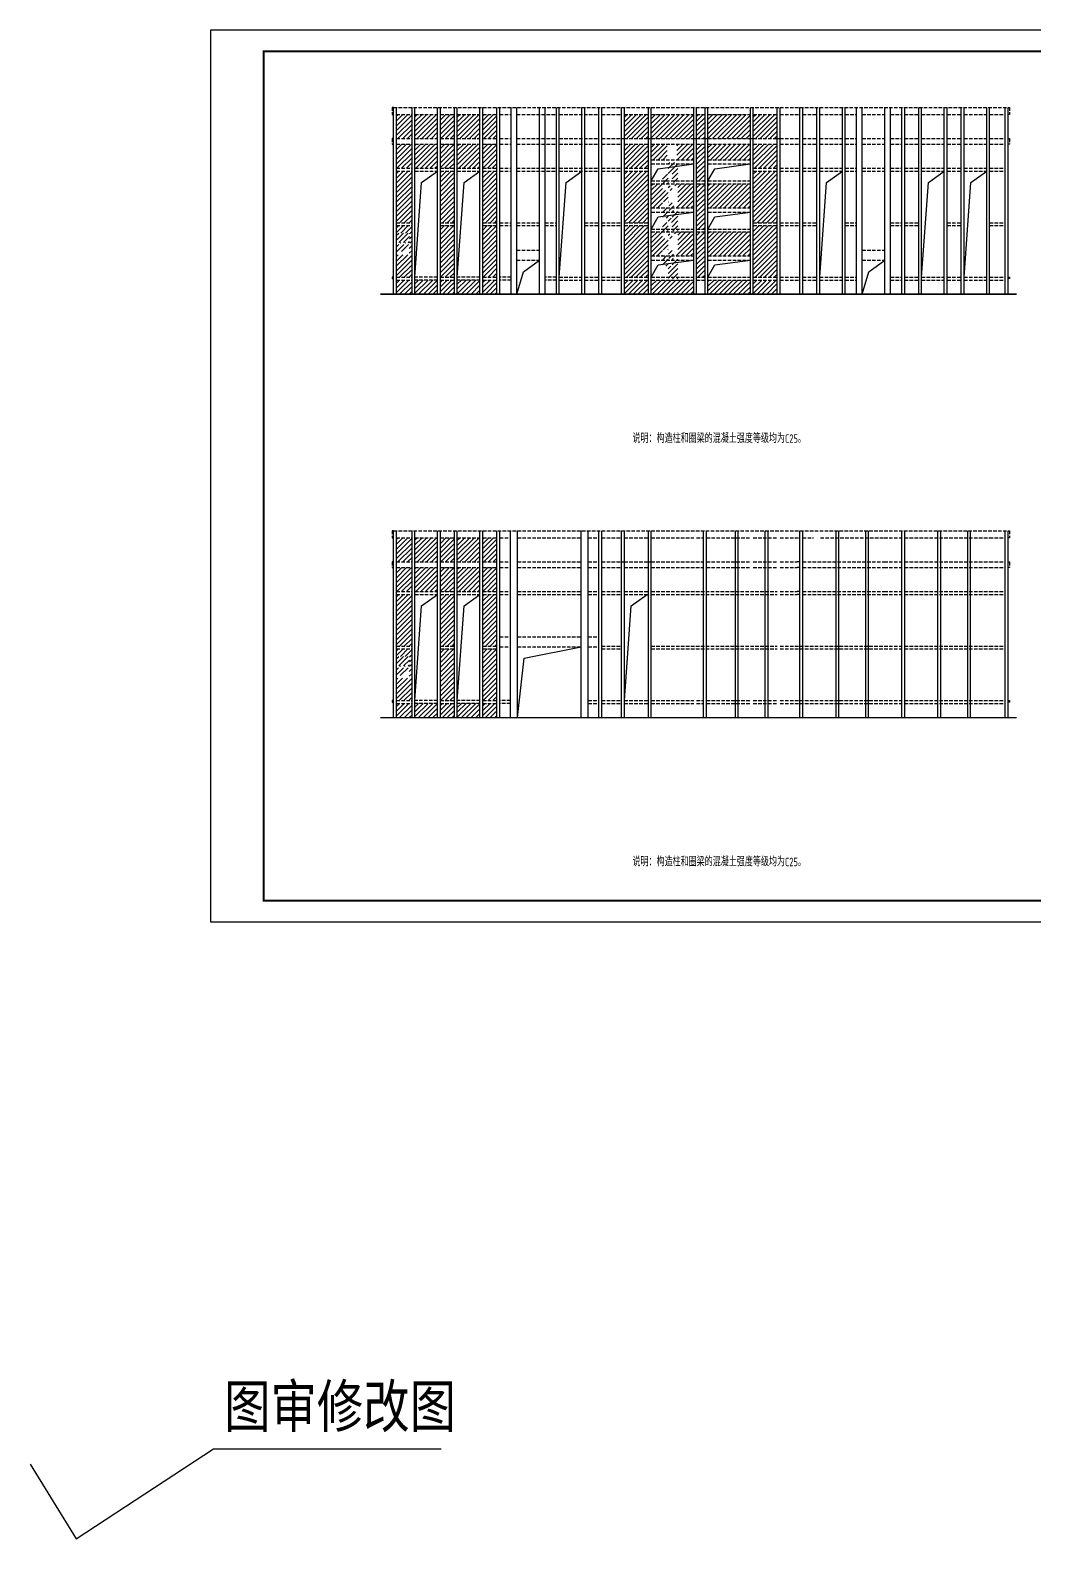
# Model space of a CAD drawing. Extents: x 32461 to 372567, y -698896 to 182569.
# Drawn here: x 193211 to 264177, y -405554 to -298980 of the extents above; entities that cross this region are included whole.
import ezdxf

# ---------------------------------------------------------------- set-up
doc = ezdxf.new("R2010")
doc.units = 0
doc.header["$LTSCALE"] = 1000
doc.header["$MEASUREMENT"] = 0
doc.linetypes.add('DASH', pattern=[0.35, 0.25, -0.1])
for name, color, linetype in [('3T_BAR', 7, 'CONTINUOUS'), ('PUB_HATCH', 8, 'CONTINUOUS'), ('PUB_TITLE', 4, 'CONTINUOUS'), ('QL', 4, 'CONTINUOUS'), ('TEXT', 7, 'CONTINUOUS'), ('图审改图', 114, 'CONTINUOUS'), ('基础堆坡线', 97, 'CONTINUOUS')]:
    doc.layers.add(name, color=color, linetype=linetype)
doc.styles.add('-黑体', font='simhei.ttf')
doc.styles.add('TSSD_DIMENSION', font='Tssdeng.shx', dxfattribs={"width": 0.8, "bigfont": 'hztxt.shx'})
pattern_1 = [(45, (129990.46, 12046.8), (-168.3798, 168.3798), [])]
pattern_2 = [(45, (129990.46, 41955.06), (-168.3798, 168.3798), [])]

msp = doc.modelspace()

# ---------------------------------------------------------------- hatches: boundary and pattern name
at = {"layer": 'PUB_HATCH'}
h = msp.add_hatch(dxfattribs=at)
h.set_pattern_fill('ANSI31', color=256, scale=150, style=0)
h.set_pattern_definition(pattern_2)
h.paths.add_polyline_path([(220383.7, -304930.8), (220383.7, -306630.8), (221983.7, -306630.8), (221983.7, -304930.8), (221698.8, -304930.8), (221698.8, -305549.4, -1), (221698.8, -305609.4, -1), (221698.8, -305549.4), (221698.8, -304930.8)])
h.paths.add_polyline_path([(221983.7, -307030.8), (220383.7, -307030.8), (220383.7, -308730.8), (221983.7, -308730.8)])
h.paths.add_polyline_path([(220383.7, -316630.8), (220383.7, -317630.8), (221983.7, -317630.8), (221983.7, -316630.8)])
h.paths.add_polyline_path([(222183.7, -316630.8), (222183.7, -317630.8), (223183.2, -317630.8), (223183.2, -316630.8)])
h.paths.add_polyline_path([(223183.2, -312780.8), (222183.7, -312780.8), (222183.7, -316430.8), (223183.2, -316430.8)])
h.paths.add_polyline_path([(223183.2, -308930.8), (222183.7, -308930.8), (222183.7, -311241.4), (222546.1, -311241.4), (222546.1, -312580.8), (223183.2, -312580.8)])
h.paths.add_polyline_path([(222183.7, -312580.8), (222546.1, -312580.8), (222546.1, -311241.4), (222183.7, -311241.4)], flags=17)
h.paths.add_polyline_path([(223183.2, -307030.8), (222183.7, -307030.8), (222183.7, -308730.8), (223183.2, -308730.8)])
h.paths.add_polyline_path([(222183.7, -306630.8), (223183.2, -306630.8), (223183.2, -304930.8), (222183.7, -304930.8)])
h.paths.add_polyline_path([(223383.2, -304930.8), (223383.2, -306630.8), (224983.2, -306630.8), (224983.2, -304930.8)])
h.paths.add_polyline_path([(223383.2, -307030.8), (223383.2, -308730.8), (224983.2, -308730.8), (224983.2, -307030.8)])
h.paths.add_polyline_path([(223383.2, -316630.8), (223383.2, -317630.8), (224983.2, -317630.8), (224983.2, -316630.8)])
h.paths.add_polyline_path([(225183.2, -317630.8), (226183.5, -317630.8), (226183.5, -316630.8), (225183.2, -316630.8)])
h.paths.add_polyline_path([(226183.5, -312780.8), (225183.2, -312780.8), (225183.2, -316430.8), (226183.5, -316430.8)])
h.paths.add_polyline_path([(225183.2, -312580.8), (226183.5, -312580.8), (226183.5, -308930.8), (225183.2, -308930.8)])
h.paths.add_polyline_path([(226183.5, -307030.8), (225183.2, -307030.8), (225183.2, -308730.8), (226183.5, -308730.8)])
h.paths.add_polyline_path([(226183.5, -304930.8), (225183.2, -304930.8), (225183.2, -306630.8), (226183.5, -306630.8)])
h.paths.add_polyline_path([(219083.5, -316630.8), (219083.5, -317630.8), (220183.7, -317630.8), (220183.7, -316630.8)])
h = msp.add_hatch(dxfattribs=at)
h.set_pattern_fill('ANSI31', color=256, scale=150, style=0)
h.set_pattern_definition(pattern_2)
h.paths.add_polyline_path([(220183.7, -304930.8), (219083.5, -304930.8), (219083.5, -306630.8), (220183.7, -306630.8)])
h.paths.add_polyline_path([(219083.5, -308730.8), (220183.7, -308730.8), (220183.7, -307030.8), (219083.5, -307030.8)])
h.paths.add_polyline_path([(220183.7, -308930.8), (219083.5, -308930.8), (219083.5, -312580.8), (220183.7, -312580.8)])
h.paths.add_polyline_path([(219089.5, -313984), (220002.7, -313984), (220002.7, -313314.7), (219089.5, -313314.7)])
h = msp.add_hatch(dxfattribs=at)
h.set_pattern_fill('ANSI31', color=256, scale=150, style=0)
h.set_pattern_definition([(45, (-19001, 249.28), (-168.3798, 168.3798), [])])
h.paths.add_polyline_path([(220183.7, -312780.8), (219083.5, -312780.8), (219083.5, -316430.8), (220183.7, -316430.8)])
edge = h.paths.add_edge_path()
edge.add_line((220291, -314022.5), (219988.7, -314022.5))
edge.add_arc((220291, -314022.5), 30, 0, 180)
edge.add_arc((220291, -314022.5), 30, 180, 360)
edge.add_line((219988.7, -314022.5), (219201.1, -314022.5))
edge.add_line((219089.5, -313984), (220002.7, -313984))
edge.add_line((220002.7, -313984), (220002.7, -313314.7))
edge.add_line((220002.7, -313314.7), (219089.5, -313314.7))
edge.add_line((219089.5, -313314.7), (219089.5, -313984))
edge.add_line((219102, -314841.3), (219987.2, -314841.3))
edge.add_line((219987.2, -314841.3), (219987.2, -314112.4))
edge.add_line((219987.2, -314112.4), (219102, -314112.4))
edge.add_line((219102, -314112.4), (219102, -314841.3))
h = msp.add_hatch(dxfattribs=at)
h.set_pattern_fill('ANSI31', color=256, scale=150, style=0)
h.set_pattern_definition(pattern_1)
h.paths.add_polyline_path([(220383.7, -334839.1), (220383.7, -336539.1), (221983.7, -336539.1), (221983.7, -334839.1), (221698.8, -334839.1), (221698.8, -335457.7, -1), (221698.8, -335517.7, -1), (221698.8, -335457.7), (221698.8, -334839.1)])
h.paths.add_polyline_path([(221983.7, -336939.1), (220383.7, -336939.1), (220383.7, -338639.1), (221983.7, -338639.1)])
h.paths.add_polyline_path([(220383.7, -346539.1), (220383.7, -347539.1), (221983.7, -347539.1), (221983.7, -346539.1)])
h.paths.add_polyline_path([(222183.7, -346539.1), (222183.7, -347539.1), (223183.2, -347539.1), (223183.2, -346539.1)])
h.paths.add_polyline_path([(223183.2, -342689.1), (222183.7, -342689.1), (222183.7, -346339.1), (223183.2, -346339.1)])
h.paths.add_polyline_path([(223183.2, -338839.1), (222183.7, -338839.1), (222183.7, -341149.7), (222546.1, -341149.7), (222546.1, -342489.1), (223183.2, -342489.1)])
h.paths.add_polyline_path([(222183.7, -342489.1), (222546.1, -342489.1), (222546.1, -341149.7), (222183.7, -341149.7)], flags=17)
h.paths.add_polyline_path([(223183.2, -336939.1), (222183.7, -336939.1), (222183.7, -338639.1), (223183.2, -338639.1)])
h.paths.add_polyline_path([(222183.7, -336539.1), (223183.2, -336539.1), (223183.2, -334839.1), (222183.7, -334839.1)])
h.paths.add_polyline_path([(223383.2, -334839.1), (223383.2, -336539.1), (224983.2, -336539.1), (224983.2, -334839.1)])
h.paths.add_polyline_path([(223383.2, -336939.1), (223383.2, -338639.1), (224983.2, -338639.1), (224983.2, -336939.1)])
h.paths.add_polyline_path([(223383.2, -346539.1), (223383.2, -347539.1), (224983.2, -347539.1), (224983.2, -346539.1)])
h.paths.add_polyline_path([(225183.2, -347539.1), (226183.5, -347539.1), (226183.5, -346539.1), (225183.2, -346539.1)])
h.paths.add_polyline_path([(226183.5, -342689.1), (225183.2, -342689.1), (225183.2, -346339.1), (226183.5, -346339.1)])
h.paths.add_polyline_path([(225183.2, -342489.1), (226183.5, -342489.1), (226183.5, -338839.1), (225183.2, -338839.1)])
h.paths.add_polyline_path([(226183.5, -336939.1), (225183.2, -336939.1), (225183.2, -338639.1), (226183.5, -338639.1)])
h.paths.add_polyline_path([(226183.5, -334839.1), (225183.2, -334839.1), (225183.2, -336539.1), (226183.5, -336539.1)])
h.paths.add_polyline_path([(219083.5, -346539.1), (219083.5, -347539.1), (220183.7, -347539.1), (220183.7, -346539.1)])
h = msp.add_hatch(dxfattribs=at)
h.set_pattern_fill('ANSI31', color=256, scale=150, style=0)
h.set_pattern_definition(pattern_1)
h.paths.add_polyline_path([(220183.7, -334839.1), (219083.5, -334839.1), (219083.5, -336539.1), (220183.7, -336539.1)])
h.paths.add_polyline_path([(219083.5, -338639.1), (220183.7, -338639.1), (220183.7, -336939.1), (219083.5, -336939.1)])
h.paths.add_polyline_path([(220183.7, -338839.1), (219083.5, -338839.1), (219083.5, -342489.1), (220183.7, -342489.1)])
h.paths.add_polyline_path([(219089.5, -343892.3), (220002.7, -343892.3), (220002.7, -343222.9), (219089.5, -343222.9)])
h = msp.add_hatch(dxfattribs=at)
h.set_pattern_fill('ANSI31', color=256, scale=150, style=0)
h.set_pattern_definition([(45, (-19001, 0), (-168.3798, 168.3798), [])])
h.paths.add_polyline_path([(220183.7, -342689.1), (219083.5, -342689.1), (219083.5, -346339.1), (220183.7, -346339.1)])
edge = h.paths.add_edge_path()
edge.add_line((220291, -343930.7), (219988.7, -343930.7))
edge.add_arc((220291, -343930.7), 30, 0, 180)
edge.add_arc((220291, -343930.7), 30, 180, 360)
edge.add_line((219988.7, -343930.7), (219201.1, -343930.7))
edge.add_line((219089.5, -343892.3), (220002.7, -343892.3))
edge.add_line((220002.7, -343892.3), (220002.7, -343222.9))
edge.add_line((220002.7, -343222.9), (219089.5, -343222.9))
edge.add_line((219089.5, -343222.9), (219089.5, -343892.3))
edge.add_line((219102, -344749.6), (219987.2, -344749.6))
edge.add_line((219987.2, -344749.6), (219987.2, -344020.7))
edge.add_line((219987.2, -344020.7), (219102, -344020.7))
edge.add_line((219102, -344020.7), (219102, -344749.6))
at = {"layer": '基础堆坡线'}
h = msp.add_hatch(dxfattribs=at)
h.set_pattern_fill('ANSI31', color=256, scale=150, style=0)
h.set_pattern_definition(pattern_2)
h.paths.add_polyline_path([(236883.5, -304930.8), (235183.5, -304930.8), (235183.5, -306630.8), (236883.5, -306630.8)])
h.paths.add_polyline_path([(236883.5, -308730.8), (236883.5, -307030.8), (235183.5, -307030.8), (235183.5, -308730.8)])
h.paths.add_polyline_path([(235183.5, -312580.8), (236883.5, -312580.8), (236883.5, -308930.8), (235183.5, -308930.8)])
h.paths.add_polyline_path([(236883.5, -312780.8), (235183.5, -312780.8), (235183.5, -316430.8), (236883.5, -316430.8)])
h.paths.add_polyline_path([(235183.5, -316630.8), (235183.5, -317630.8), (236883.5, -317630.8), (236883.5, -316630.8)])
h.paths.add_polyline_path([(237083.5, -316630.8), (237083.5, -317630.8), (240083.5, -317630.8), (240083.5, -316630.8)])
h.paths.add_polyline_path([(241083.5, -316630.8), (241083.5, -317630.8), (244083.5, -317630.8), (244083.5, -316630.8)])
h.paths.add_polyline_path([(244283.5, -316630.8), (244283.5, -317630.8), (245983.5, -317630.8), (245983.5, -316630.8)])
h.paths.add_polyline_path([(245983.5, -312780.8), (244283.5, -312780.8), (244283.5, -316430.8), (245983.5, -316430.8)])
h.paths.add_polyline_path([(245983.5, -308930.8), (244283.5, -308930.8), (244283.5, -312580.8), (245983.5, -312580.8)])
h.paths.add_polyline_path([(245983.5, -308730.8), (245983.5, -307030.8), (244283.5, -307030.8), (244283.5, -308730.8)])
h.paths.add_polyline_path([(245983.5, -306630.8), (245983.5, -304930.8), (244283.5, -304930.8), (244283.5, -306630.8)])
h.paths.add_polyline_path([(244083.5, -306630.8), (244083.5, -304930.8), (241083.5, -304930.8), (241083.5, -306630.8)])
h.paths.add_polyline_path([(240283.5, -306630.8), (240883.5, -306630.8), (240883.5, -304930.8), (240283.5, -304930.8)])
h.paths.add_polyline_path([(237083.5, -304930.8), (237083.5, -306630.8), (240083.5, -306630.8), (240083.5, -304930.8)])
h.paths.add_polyline_path([(237083.5, -307030.8), (237083.5, -308130.8), (240083.5, -308130.8), (240083.5, -307030.8)])
h.paths.add_polyline_path([(241083.5, -307030.8), (241083.5, -308130.8), (244083.5, -308130.8), (244083.5, -307030.8)])
h.paths.add_polyline_path([(240283.5, -309630.8), (240883.5, -309630.8), (240883.5, -307030.8), (240283.5, -307030.8)])
h.paths.add_polyline_path([(240283.5, -313030.8), (240883.5, -313030.8), (240883.5, -309830.8), (240283.5, -309830.8)])
h.paths.add_polyline_path([(244083.5, -311530.8), (244083.5, -309830.8), (241083.5, -309830.8), (241083.5, -311530.8)])
h.paths.add_polyline_path([(240083.5, -311530.8), (240083.5, -309830.8), (237083.5, -309830.8), (237083.5, -311530.8)])
h.paths.add_polyline_path([(240283.5, -316430.8), (240883.5, -316430.8), (240883.5, -313230.8), (240283.5, -313230.8)])
h.paths.add_polyline_path([(244083.5, -314930.8), (244083.5, -313230.8), (241083.5, -313230.8), (241083.5, -314930.8)])
h.paths.add_polyline_path([(240083.5, -314930.8), (240083.5, -313230.8), (237083.5, -313230.8), (237083.5, -314930.8)])
edge = h.paths.add_edge_path()
edge.add_line((238282.2, -316543.3), (238282.2, -315118.3))
edge.add_line((238282.2, -315118.3), (238957.2, -315118.3))
edge.add_line((238957.2, -315118.3), (238957.2, -316543.3))
edge.add_line((238957.2, -316543.3), (238282.2, -316543.3))
edge.add_line((237881, -315656.2), (237881, -314505.5))
edge.add_line((237881, -314505.5), (238556, -314505.5))
edge.add_line((238556, -314505.5), (238556, -315656.2))
edge.add_line((238556, -315656.2), (237881, -315656.2))
edge.add_line((238282.2, -314793.3), (238282.2, -313368.3))
edge.add_line((238282.2, -313368.3), (238957.2, -313368.3))
edge.add_line((238957.2, -313368.3), (238957.2, -314793.3))
edge.add_line((238957.2, -314793.3), (238282.2, -314793.3))
edge.add_line((237881, -313706.2), (237881, -312555.5))
edge.add_line((237881, -312555.5), (238556, -312555.5))
edge.add_line((238556, -312555.5), (238556, -313706.2))
edge.add_line((238556, -313706.2), (237881, -313706.2))
edge.add_line((238282.2, -313143.3), (238282.2, -311718.3))
edge.add_line((238282.2, -311718.3), (238957.2, -311718.3))
edge.add_line((238957.2, -311718.3), (238957.2, -313143.3))
edge.add_line((238957.2, -313143.3), (238282.2, -313143.3))
edge.add_line((237881, -312256.2), (237881, -311105.5))
edge.add_line((237881, -311105.5), (238556, -311105.5))
edge.add_line((238556, -311105.5), (238556, -312256.2))
edge.add_line((238556, -312256.2), (237881, -312256.2))
edge.add_line((238282.2, -311393.3), (238282.2, -309968.3))
edge.add_line((238282.2, -309968.3), (238957.2, -309968.3))
edge.add_line((238957.2, -309968.3), (238957.2, -311393.3))
edge.add_line((238957.2, -311393.3), (238282.2, -311393.3))
edge.add_line((237881, -310306.2), (237881, -309155.5))
edge.add_line((237881, -309155.5), (238556, -309155.5))
edge.add_line((238556, -309155.5), (238556, -310306.2))
edge.add_line((238556, -310306.2), (237881, -310306.2))
edge.add_line((238282.2, -309743.3), (238282.2, -308318.3))
edge.add_line((238282.2, -308318.3), (238957.2, -308318.3))
edge.add_line((238957.2, -308318.3), (238957.2, -309743.3))
edge.add_line((238957.2, -309743.3), (238282.2, -309743.3))
edge.add_line((238214.7, -308151.2), (238214.7, -307000.5))
edge.add_line((238214.7, -307000.5), (238889.7, -307000.5))
edge.add_line((238889.7, -307000.5), (238889.7, -308151.2))
edge.add_line((238889.7, -308151.2), (238214.7, -308151.2))

# ---------------------------------------------------------------- linework, layer by layer
at = {"layer": '3T_BAR'}
for p, q in [((218883.5, -317630.8), (218883.5, -304430.8)), ((219083.5, -317630.8), (219083.5, -304430.8)), ((220183.7, -317630.8), (220183.7, -304430.8)), ((220383.7, -317630.8), (220383.7, -304430.8)), ((221983.7, -317630.8), (221983.7, -304430.8)), ((222183.7, -317630.8), (222183.7, -304430.8)), ((223183.2, -317630.8), (223183.2, -304430.8)), ((223383.2, -317630.8), (223383.2, -304430.8)), ((224983.2, -317630.8), (224983.2, -304430.8)), ((225183.2, -317630.8), (225183.2, -304430.8)), ((226183.5, -317630.8), (226183.5, -304430.8)), ((226383.5, -317630.8), (226383.5, -304430.8)), ((227183.7, -317630.8), (227183.7, -304430.8)), ((227583.7, -317630.8), (227583.7, -304430.8)), ((229183.7, -317630.8), (229183.7, -304430.8)), ((229583.7, -317630.8), (229583.7, -304430.8)), ((230383.2, -317630.8), (230383.2, -304430.8)), ((230583.2, -317630.8), (230583.2, -304430.8)), ((232183.2, -317630.8), (232183.2, -304430.8)), ((232383.2, -317630.8), (232383.2, -304430.8)), ((233383.5, -317630.8), (233383.5, -304430.8)), ((233583.5, -317630.8), (233583.5, -304430.8)), ((234983.5, -317630.8), (234983.5, -304430.8)), ((235183.5, -317630.8), (235183.5, -304430.8)), ((236883.5, -317630.8), (236883.5, -304430.8)), ((237083.5, -317630.8), (237083.5, -304430.8)), ((240083.5, -317630.8), (240083.5, -304430.8)), ((240283.5, -317630.8), (240283.5, -304430.8)), ((240883.5, -317630.8), (240883.5, -304430.8)), ((241083.5, -317630.8), (241083.5, -304430.8)), ((244083.5, -317630.8), (244083.5, -304430.8)), ((244283.5, -317630.8), (244283.5, -304430.8)), ((245983.5, -317630.8), (245983.5, -304430.8)), ((246183.5, -317630.8), (246183.5, -304430.8)), ((247583.5, -317630.8), (247583.5, -304430.8)), ((247783.5, -317630.8), (247783.5, -304430.8)), ((248783.7, -317630.8), (248783.7, -304430.8)), ((248983.7, -317630.8), (248983.7, -304430.8)), ((250583.7, -317630.8), (250583.7, -304430.8)), ((250783.7, -317630.8), (250783.7, -304430.8)), ((251583.2, -317630.8), (251583.2, -304430.8)), ((251983.2, -317630.8), (251983.2, -304430.8)), ((253583.2, -317630.8), (253583.2, -304430.8)), ((253983.2, -317630.8), (253983.2, -304430.8)), ((254783.5, -317630.8), (254783.5, -304430.8)), ((254983.5, -317630.8), (254983.5, -304430.8)), ((255983.7, -317630.8), (255983.7, -304430.8)), ((256183.7, -317630.8), (256183.7, -304430.8)), ((257783.7, -317630.8), (257783.7, -304430.8)), ((257983.7, -317630.8), (257983.7, -304430.8)), ((258983.2, -317630.8), (258983.2, -304430.8)), ((259183.2, -317630.8), (259183.2, -304430.8)), ((260783.2, -317630.8), (260783.2, -304430.8)), ((260983.2, -317630.8), (260983.2, -304430.8)), ((262083.5, -317630.8), (262083.5, -304430.8)), ((262283.5, -317630.8), (262283.5, -304430.8)), ((234983.5, -306630.8), (235183.5, -306630.8)), ((236883.5, -306630.8), (237083.5, -306630.8)), ((240083.5, -306630.8), (240283.5, -306630.8)), ((240883.5, -306630.8), (241083.5, -306630.8)), ((244083.5, -306630.8), (244283.5, -306630.8)), ((245983.5, -306630.8), (246183.5, -306630.8)), ((218883.5, -347539.1), (218883.5, -334339.1)), ((219083.5, -347539.1), (219083.5, -334339.1)), ((220183.7, -347539.1), (220183.7, -334339.1)), ((220383.7, -347539.1), (220383.7, -334339.1)), ((221983.7, -347539.1), (221983.7, -334339.1)), ((222183.7, -347539.1), (222183.7, -334339.1)), ((223183.2, -347539.1), (223183.2, -334339.1)), ((223383.2, -347539.1), (223383.2, -334339.1)), ((224983.2, -347539.1), (224983.2, -334339.1)), ((225183.2, -347539.1), (225183.2, -334339.1)), ((226183.5, -347539.1), (226183.5, -334339.1)), ((226383.5, -347539.1), (226383.5, -334339.1)), ((227133.5, -347539.1), (227133.5, -334339.1)), ((227633.5, -347539.1), (227633.5, -334339.1)), ((232133.5, -347539.1), (232133.5, -334339.1)), ((232633.5, -347539.1), (232633.5, -334339.1)), ((233383.5, -347539.1), (233383.5, -334339.1)), ((233583.5, -347539.1), (233583.5, -334339.1)), ((234983.5, -347539.1), (234983.5, -334339.1)), ((235183.5, -347539.1), (235183.5, -334339.1)), ((236883.5, -347539.1), (236883.5, -334339.1)), ((237083.5, -347539.1), (237083.5, -334339.1)), ((240783.5, -347539.1), (240783.5, -334339.1)), ((240983.5, -347539.1), (240983.5, -334339.1)), ((243033.3, -347539.1), (243033.3, -334339.1)), ((243233.3, -347539.1), (243233.3, -334339.1)), ((245133.3, -347539.1), (245133.3, -334339.1)), ((245333.3, -347539.1), (245333.3, -334339.1)), ((247583.5, -347539.1), (247583.5, -334339.1)), ((247783.5, -347539.1), (247783.5, -334339.1)), ((250133.5, -347539.1), (250133.5, -334339.1)), ((250333.5, -347539.1), (250333.5, -334339.1)), ((252233.5, -347539.1), (252233.5, -334339.1)), ((252433.5, -347539.1), (252433.5, -334339.1)), ((254783.5, -347539.1), (254783.5, -334339.1)), ((254983.5, -347539.1), (254983.5, -334339.1)), ((257333.5, -347539.1), (257333.5, -334339.1)), ((257533.5, -347539.1), (257533.5, -334339.1)), ((259433.5, -347539.1), (259433.5, -334339.1)), ((259633.5, -347539.1), (259633.5, -334339.1)), ((262083.5, -347539.1), (262083.5, -334339.1)), ((262283.5, -347539.1), (262283.5, -334339.1)), ((234983.5, -336539.1), (235183.5, -336539.1)), ((236883.5, -336539.1), (237083.5, -336539.1))]:
    msp.add_line(p, q, dxfattribs=at)
at = {"layer": '3T_BAR', "const_width": 100}
for points in [[(217948.8, -317630.8), (262885.4, -317630.8)], [(217948.8, -347539.1), (262885.4, -347539.1)]]:
    msp.add_lwpolyline(points, dxfattribs=at)
at = {"layer": 'PUB_HATCH'}
for points in [[(220383.7, -316430.8), (220863.7, -309741.6), (221983.7, -308930.8)], [(223383.2, -316430.8), (223863.2, -309741.6), (224983.2, -308930.8)], [(230583.2, -316430.8), (231063.2, -309741.6), (232183.2, -308930.8)], [(237083.5, -309630.8), (237563.5, -308765.2), (240083.5, -308430.8)], [(241085.7, -309630.8), (241565.7, -308765.2), (244085.7, -308430.8)], [(248983.7, -316430.8), (249463.7, -309741.6), (250583.7, -308930.8)], [(256183.7, -316430.8), (256663.7, -309741.6), (257783.7, -308930.8)], [(259183.2, -316430.8), (259663.2, -309741.6), (260783.2, -308930.8)], [(237083.5, -313030.8), (237563.5, -312165.2), (240083.5, -311830.8)], [(241085.7, -313030.8), (241565.7, -312165.2), (244085.7, -311830.8)], [(227583.7, -317630.8), (228063.7, -316041.6), (229183.7, -315230.8)], [(237083.5, -316430.8), (237563.5, -315565.2), (240083.5, -315230.8)], [(241085.7, -316430.8), (241565.7, -315565.2), (244085.7, -315230.8)], [(251983.2, -317630.8), (252463.2, -316041.6), (253583.2, -315230.8)], [(220383.7, -346339.1), (220863.7, -339649.9), (221983.7, -338839.1)], [(223383.2, -346339.1), (223863.2, -339649.9), (224983.2, -338839.1)], [(235183.5, -346339.1), (235663.5, -339649.9), (236783.5, -338839.1)], [(227633.5, -347539.1), (228113.5, -343349.9), (232133.5, -342539.1)]]:
    msp.add_lwpolyline(points, dxfattribs=at)
at = {"layer": 'PUB_TITLE'}
msp.add_lwpolyline([(205952.2, -361979.9), (317402.2, -361979.9), (317402.2, -298979.9), (205952.2, -298979.9)], close=True, dxfattribs=at)
at = {"layer": 'PUB_TITLE', "const_width": 150}
msp.add_lwpolyline([(209702.2, -360479.9), (315902.2, -360479.9), (315902.2, -300479.9), (209702.2, -300479.9)], close=True, dxfattribs=at)
at = {"layer": 'QL', "linetype": 'DASH'}
for p, q in [((218883.5, -304430.8), (262283.5, -304430.8)), ((219083.5, -304930.8), (220183.7, -304930.8)), ((220383.7, -304930.8), (221983.7, -304930.8)), ((222183.7, -304930.8), (223183.2, -304930.8)), ((223383.2, -304930.8), (224983.2, -304930.8)), ((225183.2, -304930.8), (226183.5, -304930.8)), ((226383.5, -304930.8), (227183.7, -304930.8)), ((227583.7, -304930.8), (230383.2, -304930.8)), ((230583.2, -304930.8), (233383.5, -304930.8)), ((233583.5, -304930.8), (234983.5, -304930.8)), ((235183.5, -304930.8), (236883.5, -304930.8)), ((237083.5, -304930.8), (240083.5, -304930.8)), ((240283.5, -304930.8), (240883.5, -304930.8)), ((241083.5, -304930.8), (244083.5, -304930.8)), ((244283.5, -304930.8), (245983.5, -304930.8)), ((246183.5, -304930.8), (247583.5, -304930.8)), ((247783.5, -304930.8), (248783.7, -304930.8)), ((248983.7, -304930.8), (250583.7, -304930.8)), ((250783.7, -304930.8), (251583.2, -304930.8)), ((251983.2, -304930.8), (253583.2, -304930.8)), ((253983.2, -304930.8), (254783.5, -304930.8)), ((254983.5, -304930.8), (255983.7, -304930.8)), ((256183.7, -304930.8), (257783.7, -304930.8)), ((257983.7, -304930.8), (258983.2, -304930.8)), ((259183.2, -304930.8), (260783.2, -304930.8)), ((260983.2, -304930.8), (262083.5, -304930.8)), ((219083.5, -306630.8), (220183.7, -306630.8)), ((220383.7, -306630.8), (221983.7, -306630.8)), ((222183.7, -306630.8), (223183.2, -306630.8)), ((223383.2, -306630.8), (224983.2, -306630.8)), ((225183.2, -306630.8), (226183.5, -306630.8)), ((226383.5, -306630.8), (227183.7, -306630.8)), ((227583.7, -306630.8), (230383.2, -306630.8)), ((230583.2, -306630.8), (233383.5, -306630.8)), ((233583.5, -306630.8), (234983.5, -306630.8)), ((235183.5, -306630.8), (236883.5, -306630.8)), ((237083.5, -306630.8), (240083.5, -306630.8)), ((240283.5, -306630.8), (240883.5, -306630.8)), ((241083.5, -306630.8), (244083.5, -306630.8)), ((244283.5, -306630.8), (245983.5, -306630.8)), ((246183.5, -306630.8), (247583.5, -306630.8)), ((247783.5, -306630.8), (248783.7, -306630.8)), ((248983.7, -306630.8), (250583.7, -306630.8)), ((250783.7, -306630.8), (251583.2, -306630.8)), ((251983.2, -306630.8), (253583.2, -306630.8)), ((253983.2, -306630.8), (254783.5, -306630.8)), ((254983.5, -306630.8), (255983.7, -306630.8)), ((256183.7, -306630.8), (257783.7, -306630.8)), ((257983.7, -306630.8), (258983.2, -306630.8)), ((259183.2, -306630.8), (260783.2, -306630.8)), ((260983.2, -306630.8), (262083.5, -306630.8)), ((219083.5, -307030.8), (220183.7, -307030.8)), ((220383.7, -307030.8), (221983.7, -307030.8)), ((222183.7, -307030.8), (223183.2, -307030.8)), ((223383.2, -307030.8), (224983.2, -307030.8)), ((225183.2, -307030.8), (226183.5, -307030.8)), ((226383.5, -307030.8), (227183.7, -307030.8)), ((227583.7, -307030.8), (230383.2, -307030.8)), ((230583.2, -307030.8), (233383.5, -307030.8)), ((233583.5, -307030.8), (234983.5, -307030.8)), ((235183.5, -307030.8), (236883.5, -307030.8)), ((237083.5, -307030.8), (240083.5, -307030.8)), ((240283.5, -307030.8), (240883.5, -307030.8)), ((241083.5, -307030.8), (244083.5, -307030.8)), ((244283.5, -307030.8), (245983.5, -307030.8)), ((246183.5, -307030.8), (247583.5, -307030.8)), ((247783.5, -307030.8), (248783.7, -307030.8)), ((248983.7, -307030.8), (250583.7, -307030.8)), ((250783.7, -307030.8), (251583.2, -307030.8)), ((251983.2, -307030.8), (253583.2, -307030.8)), ((253983.2, -307030.8), (254783.5, -307030.8)), ((254983.5, -307030.8), (255983.7, -307030.8)), ((256183.7, -307030.8), (257783.7, -307030.8)), ((257983.7, -307030.8), (258983.2, -307030.8)), ((259183.2, -307030.8), (260783.2, -307030.8)), ((260983.2, -307030.8), (262083.5, -307030.8)), ((219083.5, -308730.8), (220183.7, -308730.8)), ((219083.5, -308930.8), (220183.7, -308930.8)), ((220383.7, -308730.8), (221983.7, -308730.8)), ((220383.7, -308930.8), (221983.7, -308930.8)), ((222183.7, -308730.8), (223183.2, -308730.8)), ((222183.7, -308930.8), (223183.2, -308930.8)), ((223383.2, -308730.8), (224983.2, -308730.8)), ((223383.2, -308930.8), (224983.2, -308930.8)), ((225183.2, -308730.8), (226183.5, -308730.8)), ((225183.2, -308930.8), (226183.5, -308930.8)), ((226383.5, -308730.8), (227183.7, -308730.8)), ((226383.5, -308930.8), (227183.7, -308930.8)), ((227583.7, -308730.8), (230383.2, -308730.8)), ((227583.7, -308930.8), (230383.2, -308930.8)), ((230583.2, -308730.8), (233383.5, -308730.8)), ((230583.2, -308930.8), (233383.5, -308930.8)), ((233583.5, -308730.8), (234983.5, -308730.8)), ((233583.5, -308930.8), (234983.5, -308930.8)), ((235183.5, -308730.8), (236883.5, -308730.8)), ((235183.5, -308930.8), (236883.5, -308930.8)), ((237081.3, -308130.8), (240081.3, -308130.8)), ((237081.3, -308430.8), (240081.3, -308430.8)), ((241083.5, -308130.8), (244083.5, -308130.8)), ((241083.5, -308430.8), (244083.5, -308430.8)), ((244283.5, -308730.8), (245983.5, -308730.8)), ((244283.5, -308930.8), (245983.5, -308930.8)), ((246183.5, -308730.8), (247583.5, -308730.8)), ((246183.5, -308930.8), (247583.5, -308930.8)), ((247783.5, -308730.8), (248783.7, -308730.8)), ((247783.5, -308930.8), (248783.7, -308930.8)), ((248983.7, -308730.8), (250583.7, -308730.8)), ((248983.7, -308930.8), (250583.7, -308930.8)), ((250783.7, -308730.8), (251583.2, -308730.8)), ((250783.7, -308930.8), (251583.2, -308930.8)), ((251983.2, -308730.8), (253583.2, -308730.8)), ((251983.2, -308930.8), (253583.2, -308930.8)), ((253983.2, -308730.8), (254783.5, -308730.8)), ((253983.2, -308930.8), (254783.5, -308930.8)), ((254983.5, -308730.8), (255983.7, -308730.8)), ((254983.5, -308930.8), (255983.7, -308930.8)), ((256183.7, -308730.8), (257783.7, -308730.8)), ((256183.7, -308930.8), (257783.7, -308930.8)), ((257983.7, -308730.8), (258983.2, -308730.8)), ((257983.7, -308930.8), (258983.2, -308930.8)), ((259183.2, -308730.8), (260783.2, -308730.8)), ((259183.2, -308930.8), (260783.2, -308930.8)), ((260983.2, -308730.8), (262083.5, -308730.8)), ((260983.2, -308930.8), (262083.5, -308930.8)), ((237081.3, -309630.8), (240081.3, -309630.8)), ((237081.3, -309830.8), (240081.3, -309830.8)), ((240279.1, -309630.8), (240879.1, -309630.8)), ((240279.1, -309830.8), (240879.1, -309830.8)), ((241083.5, -309630.8), (244083.5, -309630.8)), ((241083.5, -309830.8), (244083.5, -309830.8)), ((237083.5, -311530.8), (240083.5, -311530.8)), ((237083.5, -311830.8), (240083.5, -311830.8)), ((241085.7, -311530.8), (244085.7, -311530.8)), ((241085.7, -311830.8), (244085.7, -311830.8)), ((219083.5, -312580.8), (220183.7, -312580.8)), ((219083.5, -312780.8), (220183.7, -312780.8)), ((222183.7, -312580.8), (223183.2, -312580.8)), ((222183.7, -312780.8), (223183.2, -312780.8)), ((225183.2, -312580.8), (226183.5, -312580.8)), ((225183.2, -312780.8), (226183.5, -312780.8)), ((226383.7, -312580.8), (227183.7, -312580.8)), ((226383.7, -312780.8), (227183.7, -312780.8)), ((227583.7, -312580.8), (229183.7, -312580.8)), ((227583.7, -312780.8), (229183.7, -312780.8)), ((229583.7, -312580.8), (230383.2, -312580.8)), ((229583.7, -312780.8), (230383.2, -312780.8)), ((232383.2, -312580.8), (233383.5, -312580.8)), ((232383.2, -312780.8), (233383.5, -312780.8)), ((233583.5, -312580.8), (234983.5, -312580.8)), ((233583.5, -312780.8), (234983.5, -312780.8)), ((235183.5, -312580.8), (236883.5, -312580.8)), ((235183.5, -312780.8), (236883.5, -312780.8)), ((237085.7, -313030.8), (240085.7, -313030.8)), ((237085.7, -313230.8), (240085.7, -313230.8)), ((240283.5, -313030.8), (240883.5, -313030.8)), ((240283.5, -313230.8), (240883.5, -313230.8)), ((241087.9, -313030.8), (244087.9, -313030.8)), ((241087.9, -313230.8), (244087.9, -313230.8)), ((244283.5, -312580.8), (245983.5, -312580.8)), ((244283.5, -312780.8), (245983.5, -312780.8)), ((246183.5, -312580.8), (247583.5, -312580.8)), ((246183.5, -312780.8), (247583.5, -312780.8)), ((247783.5, -312580.8), (248783.7, -312580.8)), ((247783.5, -312780.8), (248783.7, -312780.8)), ((250783.7, -312580.8), (251583.2, -312580.8)), ((250783.7, -312780.8), (251583.2, -312780.8)), ((253983.2, -312580.8), (254783.5, -312580.8)), ((253983.2, -312780.8), (254783.5, -312780.8)), ((254983.5, -312580.8), (255983.7, -312580.8)), ((254983.5, -312780.8), (255983.7, -312780.8)), ((257983.7, -312580.8), (258983.2, -312580.8)), ((257983.7, -312780.8), (258983.2, -312780.8)), ((260983.2, -312580.8), (262083.5, -312580.8)), ((260983.2, -312780.8), (262083.5, -312780.8)), ((227583.7, -314530.8), (229183.7, -314530.8)), ((227583.7, -315230.8), (229183.7, -315230.8)), ((237083.5, -314930.8), (240083.5, -314930.8)), ((237083.5, -315230.8), (240083.5, -315230.8)), ((241085.7, -314930.8), (244085.7, -314930.8)), ((241085.7, -315230.8), (244085.7, -315230.8)), ((251983.2, -314530.8), (253583.2, -314530.8)), ((251983.2, -315230.8), (253583.2, -315230.8)), ((219083.5, -316430.8), (220183.7, -316430.8)), ((221983.7, -316430.8), (220383.7, -316430.8)), ((222183.7, -316430.8), (223183.2, -316430.8)), ((224983.2, -316430.8), (223383.2, -316430.8)), ((225183.2, -316430.8), (226183.5, -316430.8)), ((227183.7, -316430.8), (226383.5, -316430.8)), ((230383.2, -316430.8), (229583.7, -316430.8)), ((230583.2, -316430.8), (232183.2, -316430.8)), ((232383.2, -316430.8), (233383.5, -316430.8)), ((233583.5, -316430.8), (234983.5, -316430.8)), ((235183.5, -316430.8), (236883.5, -316430.8)), ((237083.5, -316430.8), (240083.5, -316430.8)), ((240283.5, -316430.8), (240883.5, -316430.8)), ((241085.7, -316430.8), (244085.7, -316430.8)), ((244283.5, -316430.8), (245983.5, -316430.8)), ((246183.5, -316430.8), (247583.5, -316430.8)), ((247783.5, -316430.8), (248783.7, -316430.8)), ((248983.7, -316430.8), (250583.7, -316430.8)), ((250783.7, -316430.8), (251583.2, -316430.8)), ((253983.2, -316430.8), (254783.5, -316430.8)), ((254983.5, -316430.8), (255983.7, -316430.8)), ((256183.7, -316430.8), (257783.7, -316430.8)), ((257983.7, -316430.8), (258983.2, -316430.8)), ((259183.2, -316430.8), (260783.2, -316430.8)), ((260983.2, -316430.8), (262083.5, -316430.8)), ((219083.5, -316630.8), (220183.7, -316630.8)), ((221983.7, -316630.8), (220383.7, -316630.8)), ((222183.7, -316630.8), (223183.2, -316630.8)), ((224983.2, -316630.8), (223383.2, -316630.8)), ((225183.2, -316630.8), (226183.5, -316630.8)), ((227183.7, -316630.8), (226383.5, -316630.8)), ((230383.2, -316630.8), (229583.7, -316630.8)), ((230583.2, -316630.8), (232183.2, -316630.8)), ((232383.2, -316630.8), (233383.5, -316630.8)), ((233583.5, -316630.8), (234983.5, -316630.8)), ((235183.5, -316630.8), (236883.5, -316630.8)), ((237083.5, -316630.8), (240083.5, -316630.8)), ((240283.5, -316630.8), (240883.5, -316630.8)), ((241085.7, -316630.8), (244085.7, -316630.8)), ((244283.5, -316630.8), (245983.5, -316630.8)), ((246183.5, -316630.8), (247583.5, -316630.8)), ((247783.5, -316630.8), (248783.7, -316630.8)), ((248983.7, -316630.8), (250583.7, -316630.8)), ((250783.7, -316630.8), (251583.2, -316630.8)), ((253983.2, -316630.8), (254783.5, -316630.8)), ((254983.5, -316630.8), (255983.7, -316630.8)), ((256183.7, -316630.8), (257783.7, -316630.8)), ((257983.7, -316630.8), (258983.2, -316630.8)), ((259183.2, -316630.8), (260783.2, -316630.8)), ((260983.2, -316630.8), (262083.5, -316630.8)), ((218883.5, -334339.1), (262283.5, -334339.1)), ((219083.5, -334839.1), (220183.7, -334839.1)), ((220383.7, -334839.1), (221983.7, -334839.1)), ((222183.7, -334839.1), (223183.2, -334839.1)), ((223383.2, -334839.1), (224983.2, -334839.1)), ((225183.2, -334839.1), (226183.5, -334839.1)), ((226383.5, -334839.1), (227133.5, -334839.1)), ((227633.5, -334839.1), (232133.5, -334839.1)), ((232633.5, -334839.1), (233383.5, -334839.1)), ((233583.5, -334839.1), (234983.5, -334839.1)), ((235183.5, -334839.1), (236883.5, -334839.1)), ((237083.5, -334839.1), (240083.5, -334839.1)), ((240283.5, -334839.1), (240783.5, -334839.1)), ((240983.5, -334839.1), (244083.5, -334839.1)), ((244283.5, -334839.1), (245983.5, -334839.1)), ((246183.5, -334839.1), (247583.5, -334839.1)), ((247783.5, -334839.1), (248533.5, -334839.1)), ((249033.5, -334839.1), (253533.5, -334839.1)), ((253533.5, -334839.1), (254783.5, -334839.1)), ((254983.5, -334839.1), (260983.2, -334839.1)), ((260983.2, -334839.1), (262083.5, -334839.1)), ((219083.5, -336539.1), (220183.7, -336539.1)), ((220383.7, -336539.1), (221983.7, -336539.1)), ((222183.7, -336539.1), (223183.2, -336539.1)), ((223383.2, -336539.1), (224983.2, -336539.1)), ((225183.2, -336539.1), (226183.5, -336539.1)), ((226383.5, -336539.1), (227133.5, -336539.1)), ((227633.5, -336539.1), (232133.5, -336539.1)), ((232633.5, -336539.1), (233383.5, -336539.1)), ((233583.5, -336539.1), (234983.5, -336539.1)), ((235183.5, -336539.1), (236883.5, -336539.1)), ((237083.5, -336539.1), (240783.5, -336539.1)), ((240983.5, -336539.1), (244083.5, -336539.1)), ((244283.5, -336539.1), (245983.5, -336539.1)), ((246183.5, -336539.1), (247383.5, -336539.1)), ((247583.5, -336539.1), (247383.5, -336539.1)), ((247783.5, -336539.1), (253533.5, -336539.1)), ((253533.5, -336539.1), (254783.5, -336539.1)), ((254983.5, -336539.1), (260983.2, -336539.1)), ((260983.2, -336539.1), (262083.5, -336539.1)), ((219083.5, -336939.1), (220183.7, -336939.1)), ((220383.7, -336939.1), (221983.7, -336939.1)), ((222183.7, -336939.1), (223183.2, -336939.1)), ((223383.2, -336939.1), (224983.2, -336939.1)), ((225183.2, -336939.1), (226183.5, -336939.1)), ((226383.5, -336939.1), (227133.5, -336939.1)), ((227633.5, -336939.1), (232133.5, -336939.1)), ((232633.5, -336939.1), (233383.5, -336939.1)), ((233583.5, -336939.1), (234983.5, -336939.1)), ((235183.5, -336939.1), (236883.5, -336939.1)), ((237083.5, -336939.1), (240783.5, -336939.1)), ((240983.5, -336939.1), (244083.5, -336939.1)), ((244283.5, -336939.1), (245983.5, -336939.1)), ((246183.5, -336939.1), (247383.5, -336939.1)), ((247583.5, -336939.1), (247383.5, -336939.1)), ((247783.5, -336939.1), (253533.5, -336939.1)), ((253533.5, -336939.1), (254783.5, -336939.1)), ((254983.5, -336939.1), (260983.2, -336939.1)), ((260983.2, -336939.1), (262083.5, -336939.1)), ((219083.5, -338639.1), (220183.7, -338639.1)), ((219083.5, -338839.1), (220183.7, -338839.1)), ((220383.7, -338639.1), (221983.7, -338639.1)), ((220383.7, -338839.1), (221983.7, -338839.1)), ((222183.7, -338639.1), (223183.2, -338639.1)), ((222183.7, -338839.1), (223183.2, -338839.1)), ((223383.2, -338639.1), (224983.2, -338639.1)), ((223383.2, -338839.1), (224983.2, -338839.1)), ((225183.2, -338639.1), (226183.5, -338639.1)), ((225183.2, -338839.1), (226183.5, -338839.1)), ((226383.5, -338639.1), (227133.5, -338639.1)), ((226383.5, -338839.1), (227133.5, -338839.1)), ((227633.5, -338639.1), (232133.5, -338639.1)), ((227633.5, -338839.1), (232133.5, -338839.1)), ((232633.5, -338639.1), (233383.5, -338639.1)), ((232633.5, -338839.1), (233383.5, -338839.1)), ((233583.5, -338639.1), (234983.5, -338639.1)), ((233583.5, -338839.1), (234983.5, -338839.1)), ((235183.5, -338639.1), (236883.5, -338639.1)), ((235183.5, -338839.1), (236883.5, -338839.1)), ((237083.5, -338639.1), (245983.5, -338639.1)), ((237083.5, -338839.1), (245983.5, -338839.1)), ((246183.5, -338639.1), (247383.5, -338639.1)), ((246183.5, -338839.1), (247383.5, -338839.1)), ((247583.5, -338639.1), (247383.5, -338639.1)), ((247583.5, -338839.1), (247383.5, -338839.1)), ((247783.5, -338639.1), (253533.5, -338639.1)), ((247783.5, -338839.1), (253533.5, -338839.1)), ((253533.5, -338639.1), (254783.5, -338639.1)), ((253533.5, -338839.1), (254783.5, -338839.1)), ((254983.5, -338639.1), (260983.2, -338639.1)), ((254983.5, -338839.1), (260983.2, -338839.1)), ((260983.2, -338639.1), (262083.5, -338639.1)), ((260983.2, -338839.1), (262083.5, -338839.1)), ((226383.5, -341839.1), (227133.5, -341839.1)), ((227633.5, -341839.1), (232133.5, -341839.1)), ((232633.5, -341839.1), (233383.5, -341839.1)), ((219083.5, -342489.1), (220183.7, -342489.1)), ((219083.5, -342689.1), (220183.7, -342689.1)), ((222183.7, -342489.1), (223183.2, -342489.1)), ((222183.7, -342689.1), (223183.2, -342689.1)), ((225183.2, -342489.1), (226183.5, -342489.1)), ((225183.2, -342689.1), (226183.5, -342689.1)), ((226383.5, -342539.1), (227133.5, -342539.1)), ((227633.5, -342539.1), (232133.5, -342539.1)), ((232633.5, -342539.1), (233383.5, -342539.1)), ((233583.5, -342489.1), (234983.5, -342489.1)), ((233583.5, -342689.1), (234983.5, -342689.1)), ((237083.5, -342489.1), (245983.5, -342489.1)), ((237083.5, -342689.1), (245983.5, -342689.1)), ((246183.5, -342489.1), (254783.5, -342489.1)), ((246183.5, -342689.1), (254783.5, -342689.1)), ((254983.5, -342489.1), (260983.2, -342489.1)), ((254983.5, -342689.1), (260983.2, -342689.1)), ((260983.2, -342489.1), (262083.5, -342489.1)), ((260983.2, -342689.1), (262083.5, -342689.1)), ((219083.5, -346339.1), (220183.7, -346339.1)), ((221983.7, -346339.1), (220383.7, -346339.1)), ((222183.7, -346339.1), (223183.2, -346339.1)), ((224983.2, -346339.1), (223383.2, -346339.1)), ((225183.2, -346339.1), (226183.5, -346339.1)), ((227133.5, -346339.1), (226383.5, -346339.1)), ((232633.5, -346339.1), (233383.5, -346339.1)), ((233583.5, -346339.1), (234983.5, -346339.1)), ((235183.5, -346339.1), (236883.5, -346339.1)), ((237083.5, -346339.1), (240083.5, -346339.1)), ((240283.5, -346339.1), (240783.5, -346339.1)), ((240985.7, -346339.1), (244085.7, -346339.1)), ((244283.5, -346339.1), (245983.5, -346339.1)), ((246183.5, -346339.1), (254783.5, -346339.1)), ((254983.5, -346339.1), (260983.2, -346339.1)), ((260983.2, -346339.1), (262083.5, -346339.1)), ((219083.5, -346539.1), (220183.7, -346539.1)), ((221983.7, -346539.1), (220383.7, -346539.1)), ((222183.7, -346539.1), (223183.2, -346539.1)), ((224983.2, -346539.1), (223383.2, -346539.1)), ((225183.2, -346539.1), (226183.5, -346539.1)), ((227133.5, -346539.1), (226383.5, -346539.1)), ((232633.5, -346539.1), (233383.5, -346539.1)), ((233583.5, -346539.1), (234983.5, -346539.1)), ((235183.5, -346539.1), (236883.5, -346539.1)), ((237083.5, -346539.1), (240083.5, -346539.1)), ((240283.5, -346539.1), (240783.5, -346539.1)), ((240985.7, -346539.1), (244085.7, -346539.1)), ((244283.5, -346539.1), (245983.5, -346539.1)), ((246183.5, -346539.1), (254783.5, -346539.1)), ((254983.5, -346539.1), (260983.2, -346539.1)), ((260983.2, -346539.1), (262083.5, -346539.1))]:
    msp.add_line(p, q, dxfattribs=at)
for points in [[(218883.5, -304430.8), (218783.5, -304430.8), (218783.5, -304930.8), (218883.5, -304930.8)], [(262283.5, -304430.8), (262383.5, -304430.8), (262383.5, -304930.8), (262283.5, -304930.8)], [(218883.5, -306630.8), (218783.5, -306630.8), (218783.5, -307030.8), (218883.5, -307030.8)], [(262283.5, -306630.8), (262383.5, -306630.8), (262383.5, -307030.8), (262283.5, -307030.8)], [(218883.5, -316430.8), (218783.5, -316430.8), (218783.5, -316530.8), (218883.5, -316530.8)], [(262283.5, -316430.8), (262383.5, -316430.8), (262383.5, -316530.8), (262283.5, -316530.8)], [(218883.5, -334339.1), (218783.5, -334339.1), (218783.5, -334839.1), (218883.5, -334839.1)], [(262283.5, -334339.1), (262383.5, -334339.1), (262383.5, -334839.1), (262283.5, -334839.1)], [(218883.5, -336539.1), (218783.5, -336539.1), (218783.5, -336939.1), (218883.5, -336939.1)], [(262283.5, -336539.1), (262383.5, -336539.1), (262383.5, -336939.1), (262283.5, -336939.1)], [(218883.5, -346339.1), (218783.5, -346339.1), (218783.5, -346439.1), (218883.5, -346439.1)], [(262283.5, -346339.1), (262383.5, -346339.1), (262383.5, -346439.1), (262283.5, -346439.1)]]:
    msp.add_lwpolyline(points, dxfattribs=at)
at = {"layer": '图审改图'}
msp.add_lwpolyline([(193210.8, -400279), (196450.4, -405553.8), (206169.4, -399200.1), (222247.6, -399200.1)], dxfattribs=at)

# ---------------------------------------------------------------- texts
at = {"layer": 'TEXT', "color": 2, "style": 'TSSD_DIMENSION', "width": 0.7}
for p in [(235756, -328130.5), (235756, -358038.8)]:
    msp.add_text('说明：构造柱和圈梁的混凝土强度等级均为C25。', height=600, dxfattribs=at).set_placement(p)
at = {"layer": 'TEXT', "color": 3, "style": '-黑体', "width": 0.8}
msp.add_text('图审修改图', height=3001.5, dxfattribs=at).set_placement((206913.1, -397683))

doc.saveas('drawing.dxf')
